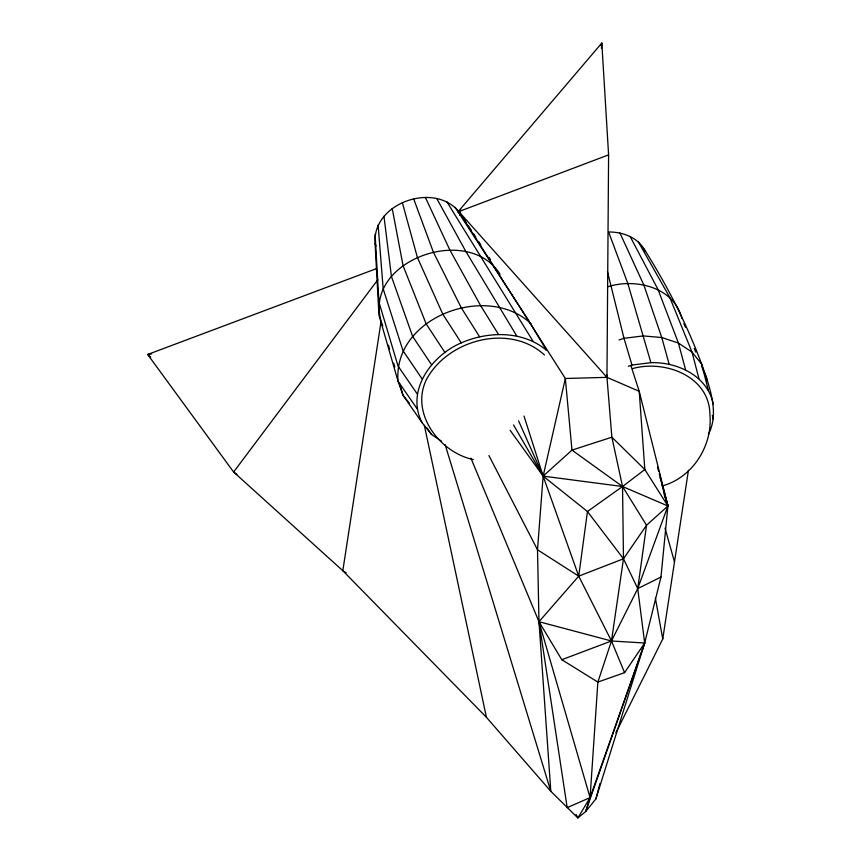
<?xml version="1.0" encoding="UTF-8"?>
<svg xmlns="http://www.w3.org/2000/svg" width="861" height="861" viewBox="0 0 861 861"><rect width="100%" height="100%" fill="white"/><g stroke="black" fill="none" stroke-linecap="round" stroke-linejoin="round"><path stroke-width="1.29" d="M457.804 212.075L601.807 43.05L608.598 154.862L606.962 377.344L611.87 437.194L622.535 486.508L623.482 558.8L611.471 640.982L597.868 682.084L590.076 797.62L585.695 811.525L577.849 817.95L550.814 791.291L486.422 717.31L342.818 570.725L233.611 472.022L147.672 354.484L376.139 268.75M601.452 48.41L601.807 43.05L600.881 45.579M461.076 210.095L458.838 211.591L565.354 378.496L571.973 450.12L622.535 486.508L646.536 525.253L637.732 588.612L644.674 643.027L585.695 811.525L595.909 798.89L644.674 643.027L660.979 577.042L667.921 505.999L639.217 391.303L630.995 365.85M615.873 732.829L662.755 638.991L688.434 470.321M380.971 322.068L342.818 570.725L346.23 572.823M595.909 798.89L599.966 783.478M441.639 441.23L431.598 434.547L422.138 422.762L403.034 395.339L398.051 381.262L378.948 315.094L375.095 243.566C371.801 201.808 437.969 180.132 460.979 214.572M422.138 422.762C405.456 390.754 431.716 355.367 461.27 342.872C488.435 331.076 522.821 330.516 546.487 350.276L529.364 321.702L455.114 207.275M708.452 434.321C717.708 416.304 712.241 396.34 706.623 378.162C691.2 332.68 669.804 289.726 644.2 249.152C636.817 236.99 622.255 231.9 608.598 231.986L627.841 283.517L650.905 362.675C677.51 361.868 707.785 375.988 713.317 404.261M470.902 458.127L538.975 621.707L611.471 640.982L644.674 643.027L590.076 797.62L577.849 817.95L576.041 814.366M561.792 659.709L611.471 640.982L637.732 588.612L667.921 505.999L644.824 469.536L639.217 391.303L606.962 377.344L565.354 378.496L543.14 476.122L537.501 549.77L538.975 621.707L561.792 659.709L597.868 682.084L624.58 672.645L644.674 643.027M377.861 279.685L233.611 472.022L236.872 474.4M660.979 577.042L637.732 588.612L623.482 558.8L587.45 511.52L543.14 476.122L510.142 430.339M460.065 215.422L458.838 211.591L608.598 154.862M607.651 286.821C635.095 277.888 674.497 287.09 681.901 318.613M619.048 339.998L623.999 338.319L643.21 335.919L661.775 337.534L678.414 343.055L692.018 352.106L701.629 364.085L708.409 390.399M628.336 366.28L631.985 365.042L650.905 362.675M662.109 485.959C692.631 477.78 712.897 445.417 709.916 414.507C709.561 376.311 664.961 359.478 632.587 368.583M151.644 353.882L147.672 354.484L150.686 357.154M473.324 459.58C439.68 452.455 410.073 413.517 426.346 379.701C447.698 339.535 509.701 323.026 544.453 354.958M458.838 211.591L606.962 377.344L606.628 374.686M500.058 274.207C467.039 221.568 357.864 263.1 382.801 325.985M530.968 323.704C487.1 282.171 392.831 317.203 398.051 381.262L417.219 408.9M409.449 403.325L403.034 395.339L399.676 383.769M427.056 428.014L431.598 434.547M417.208 393.918L398.04 366.043L378.926 302.017L375.095 234.3M422.094 378.84L402.991 350.718L383.188 288.855L378.108 224.958M431.533 364.677L412.591 336.339L391.432 276.489L383.963 216.197M444.9 352.418L426.163 323.876L403.099 265.78L392.229 208.599M463.186 217.951L466.135 222.45M468.352 225.83L471.301 230.328M473.518 233.697L475.724 237.076M478.673 241.575L480.89 244.954M488.994 257.331L490.469 259.581M461.27 342.872L442.791 314.179L417.391 257.45L402.367 202.69M479.534 336.705L461.345 307.915L433.341 252.069L413.667 198.869M498.444 334.337L480.556 305.504L449.851 249.991L425.377 197.406M446.837 201.754L533.099 341.354M516.718 335.919L465.801 251.38L436.688 198.385M513.522 424.925L543.14 476.122L578.721 576.149L611.471 640.982L624.58 672.645M638.335 241.855L669.783 297.432L692.018 352.106L698.938 378.614M630.048 236.334L658.095 289.64L678.414 343.055L685.56 369.703M488.93 455.555L537.501 549.77L578.721 576.149L623.482 558.8L646.536 525.253L667.921 505.999L659.257 473.658M619.909 232.965L643.791 284.894L661.775 337.534L669.169 364.268M518.591 420.889L543.14 476.122L622.535 486.508L667.921 505.999L661.851 483.979M683.882 323.542L685.431 327.266M694.214 348.371L695.763 352.095M701.973 366.99L706.623 378.162L706.623 380.702M644.2 249.152L645.061 251.606M375.095 243.566L375.966 246.02M664.197 494.526L667.921 505.999L663.411 490.566M524.005 416.057L543.14 476.122L571.973 450.12L611.87 437.194L644.824 469.536L622.535 486.508L587.45 511.52L578.721 576.149L538.975 621.707L550.814 791.291L445.137 444.61M631.985 365.042L623.999 338.319L607.457 271.592M388.462 345.196L389.581 349.049M393.692 363.191L394.812 367.055M665.036 528.159L674.443 561.759M660.075 477.5L661.14 481.385M657.524 467.189L658.568 471.075M712.327 415.357L713.328 419.242M424.344 425.334L486.422 717.31M655.35 598.029L662.755 638.991M590.076 797.62L567.184 807.64L538.975 621.707L590.076 797.62"/></g></svg>
